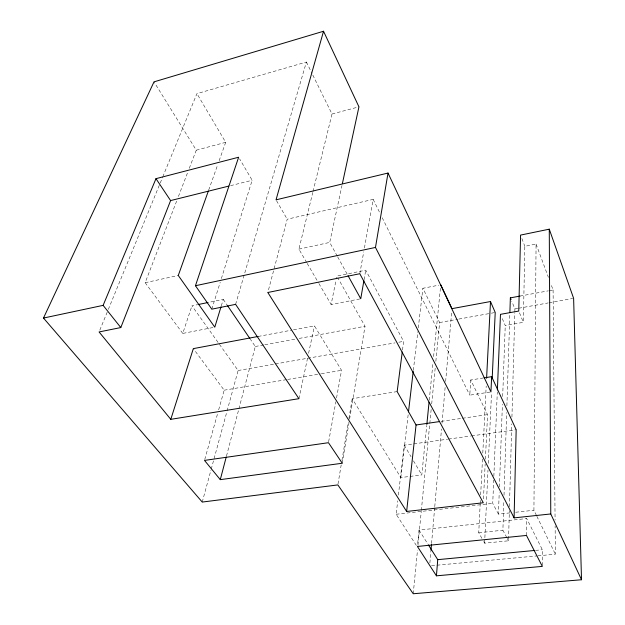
<?xml version="1.0" encoding="UTF-8"?>
<svg xmlns="http://www.w3.org/2000/svg" width="625" height="625" viewBox="0 0 625 625"><rect width="100%" height="100%" fill="white"/><g stroke="black" fill="none" stroke-linecap="round" stroke-linejoin="round"><path stroke-width="0.47" stroke-dasharray="3.12 2.34" d="M542.32 565.469L542.344 549.734L526.711 518.555L419.008 530.07L417.508 545.492M536.445 515.43L533.922 510.266L536.07 244.062L524.828 246.328L523.359 322.336L505.242 325.516L501.578 316.914M526.477 535.445L526.711 518.555M483.719 541.562L484.625 543.172L508.531 540.797L509.359 510.602M509.469 506.703L511.75 423.891M511.938 417.078L514.805 312.836M514.828 311.859L514.914 308.938L511.766 301.273M506.789 537.547L502.891 530.234L503.828 501.062M504.016 495.227L506.672 412.586M506.891 405.781L509.828 314.391M509.945 512.875L498.438 514.125L499.211 492.742M499.422 486.906L502.398 404.266M502.68 396.484L505.242 325.516M498.438 514.125L492.734 503.344L493.687 480.078M493.852 476.203L497.305 391.867M484.625 543.172L487.977 470.172M488.289 463.359L491.508 393.281M483.477 498.891L485.164 464.023M485.398 459.18L487.563 414.633L470.75 379.977L483.102 378.023M481.906 538.344L478.734 532.719L480.164 504.547M480.219 503.578L480.414 499.695M480.664 494.836L482.492 458.898M482.789 453.07L486.195 386.039M489.977 392.07L469.766 395.156L470.75 379.977M429.875 562.969L430.883 551.32M431.555 543.555L434.68 507.641M434.766 506.672L441.508 429.016M442.016 423.187L445.219 386.305M445.641 381.453L451.633 312.531M413.242 593.75L417.484 550.164M417.953 545.32L421.25 511.414M421.344 510.445L431.234 408.742M431.711 403.898L435.195 368.062M435.852 361.281L439.625 322.531L422.898 288.273L438.883 285.164M397.164 391.602L352.227 398.703L400.836 477.57L421.805 474.922L426.734 425.453M429.25 400.234L432.93 363.375M433.602 356.578L440.664 285.773M416.336 545.398L396.148 514.258L397.719 500.828M398.398 495.07L404.227 445.18L412.883 443.984M400.836 477.57L408.266 413.828M413.336 370.359L417.836 331.734M418.289 327.867L422.898 288.273M402.5 350.07L403.617 341.383L365.734 270.18L336.844 276.102L336.273 278.945M342.266 463.25L348.945 423.023M349.586 419.187L365.016 326.281L337.805 277.805M338.008 483.961L341.188 464.914M341.984 460.148L348.336 422.047M348.969 418.234L352.227 398.703M364.07 279.703L365.734 270.18M359.797 273.727L363.742 251.805M364.422 247.992L373.164 199.383L287.211 219.211L267.82 292.5M328.641 441.75L335.859 401.75M336.555 397.945L341.539 370.328L314.438 325.875L292.508 329.992M359.789 298.945L331.117 304.531L336.086 279.891M298.922 398.68L307.586 358.023M308.594 353.297L314.438 325.875M337.234 256.078L329.711 242.414L341.977 185.531M306.703 262.57L298.898 249.141L312.789 192.445M313.016 191.5L332 114.016L312.367 74.164M226.492 456.031L238.656 409.766M238.906 408.82L255.297 346.492L250.414 339.305M202.242 502.062L210.953 470.117M211.211 469.18L226.836 411.859M227.094 410.922L238.109 370.516L191.953 305.805L197.648 304.641M204.758 459.469L217.609 413.602M218.664 409.859L224.172 390.195L193.328 348.625M235.609 304.359L306.391 62.039L196.93 93.648L163.195 175.789M221.297 305.867L223.273 299.383L209.039 302.305M211.789 309.172L220.219 282.281M221.375 278.57L252.164 180.273L239.602 158.875M212.906 327.547L182.758 333.422L191.953 305.805M208.688 190.086L217.844 164.375M219.156 160.703L225.695 142.336L196.93 93.648M182.758 333.422L145.164 282.695L177.016 200.102M178.422 196.469L187.867 171.961M189.266 168.328L196.273 150.18L154.008 81.859M99.812 330.148L107.969 310.289M108.336 309.391L159.859 183.914M160.234 183.016L162.828 176.695M196.273 150.18L225.695 142.336M332 114.016L358.945 106.836M230.602 185.641L252.164 180.273M145.164 282.695L178.281 275.469M298.898 249.141L329.711 242.414M258.18 336.445L291.555 330.172M519.859 296.109L548.344 290.844M549.297 290.672L553.094 289.969L550.758 283.664M255.297 346.492L263.883 344.914M264.836 344.734L295.367 339.117M299.188 338.414L365.016 326.281M439.625 322.531L457.836 319.242M458.797 319.07L490.43 313.359M491.391 313.188L495.219 312.492M514.914 308.938L517.75 308.422M518.695 308.25L548.047 302.953M549 302.781L572.664 298.508M238.109 370.516L274.461 364.117M275.422 363.945L395.008 342.898M398.836 342.219L403.617 341.383M224.172 390.195L286.703 379.609M287.664 379.445L320.375 373.914M321.336 373.75L341.539 370.328M441.18 421.344L461.469 418.406M462.437 418.266L487.563 414.633M413.844 443.852L447.523 439.211M448.484 439.078L470.617 436.023M471.578 435.891L516.172 429.734M396.148 514.258L492.734 503.344M515.695 512.25L533.922 510.266M478.734 532.719L502.891 530.234M535.562 550.383L542.344 549.734M431.555 565.703L536.992 555.914M537.961 555.82L555.375 554.203L555.125 525.93M223.273 299.383L227.078 304.977M419.008 530.07L427.859 544.039M404.227 445.18L411.062 456.75M413.5 460.875L421.805 474.922M307.195 263.406L318.422 282.711M318.906 283.547L331.117 304.531M276.523 200.68L287.211 219.211M337.703 256.93L347.578 274.859M507.227 538.359L508.531 540.797M306.391 62.039L311.938 73.297M373.164 199.383L379.633 212.492M382.219 217.742L469.766 395.156M536.859 516.297L555.375 554.203M519.469 312.789L523.359 322.336M521.883 238.555L524.828 246.328M536.07 244.062L548.422 277.367M553.094 289.969L555.078 520.078"/><path stroke-width="0.94" d="M342.383 183.633L358.945 106.836L323.531 31.25L154.008 81.859L43.484 318.055L202.242 502.062L337.852 484.914L413.242 593.75L581.516 579.75L550.773 513.953L514.094 517.883L516.172 429.734L491.648 376.672L484.047 377.875M509.891 312.445L510.359 297.859L519.859 296.109M497.383 389.93L500.477 314.336L518.758 311.055L520.57 235.094L549.273 229.172L573.617 298.336L581.516 579.75M492.18 378.68L495.219 312.492L490.5 301.531L451.969 308.656L440.758 284.805M491.648 376.672L490.938 391.922L388.023 173.055L276.039 199.836L323.531 31.25M486.594 378.273L490.5 301.531M436.43 575.82L417.414 546.461L526.477 535.445L542.32 566.398L436.43 575.82L437.742 559.656L428.375 544.859M430.969 550.352L431.477 544.523M426.836 424.484L429.055 402.172M406.641 511.469L267.82 292.5L359.797 273.727L483.289 502.766L406.641 511.469L416.055 424.984L397.164 391.602L402.25 352M408.492 411.891L413.219 371.328M514.094 517.883L375.477 247.438L388.023 173.055M363.906 280.656L360.75 298.758L348.047 275.711M220.281 479.641L204.5 460.406L328.469 442.703L342.266 463.25L220.281 479.641L226.242 456.977M221.016 306.797L214.789 327.18L178.281 275.469L208.359 191M43.484 318.055L103.125 305.367L155.977 178.664L238.633 157.234L195.453 285.727L211.789 309.172L235.609 304.359L298.922 398.68L170.789 419.336L193.328 348.625L258.18 336.445M170.789 419.336L99.07 331.953L120.805 327.562L170.602 200.578L228.727 186.109M195.453 285.727L375.477 247.438M198.602 304.445L208.086 302.5M416.055 424.984L439.242 421.625M437.742 559.656L534.594 550.469M103.125 305.367L120.805 327.562M227.617 305.773L249.867 338.508M155.977 178.664L170.602 200.578M510.359 297.859L511.062 299.57M549.273 229.172L550.773 513.953"/></g></svg>
